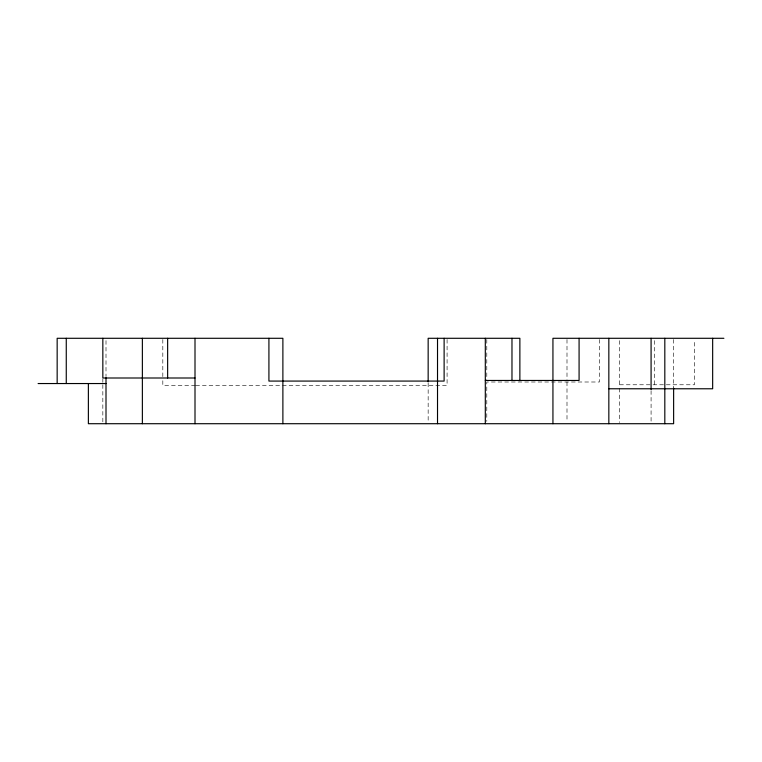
<?xml version="1.0" encoding="UTF-8"?>
<svg xmlns="http://www.w3.org/2000/svg" width="762" height="762" viewBox="0 0 762 762"><rect width="100%" height="100%" fill="white"/><g stroke="black" fill="none" stroke-linecap="round" stroke-linejoin="round"><path stroke-width="0.57" stroke-dasharray="3.81 2.86" d="M619.63 384.772L694.439 384.772L694.439 340.614M195.301 385.391L162.82 385.391L162.82 379.495M195.729 385.391L447.084 385.391L447.084 339.471M673.627 339.481L673.627 388.115M654.606 340.614L654.606 384.772M651.081 390.668L651.081 422.529M619.63 340.614L619.63 387.134M619.63 388.315L619.63 422.529M599.418 339.471L599.418 382L486.794 382L486.794 421.396M566.995 339.471L566.995 379.638M566.995 382L566.995 421.396M486.794 339.471L486.794 379.638M428.158 383.029L428.158 421.386M162.82 339.471L162.82 378.323M106.004 340.614L106.004 376.58M102.841 378.895L102.841 382.381M102.841 384.724L102.841 422.529"/><path stroke-width="1.14" d="M723.9 338.29L552.936 338.29L552.936 423.71M195.005 378L102.841 378L102.841 338.29M485.308 380.457L579.082 380.457L579.082 338.29M38.1 383.543L106.004 383.543M608.838 388.772L712.661 388.772L712.661 338.29M673.627 388.115L673.627 423.71L88.373 423.71L88.373 383.543M664.816 338.29L664.816 423.71M651.081 338.29L651.081 389.487M608.838 338.29L608.838 423.71M519.875 380.819L519.875 338.29L428.158 338.29L428.158 381.857M511.978 338.29L511.978 380.457M485.308 338.29L485.308 423.71M444.122 338.29L444.122 381.076L268.919 381.076L268.919 338.29M437.521 338.29L437.521 423.71M282.883 423.71L282.883 338.29L57.16 338.29L57.16 383.543M195.005 338.29L195.005 423.71M167.64 338.29L167.64 378M142.37 338.29L142.37 423.71M106.004 377.742L106.004 423.71M66.265 338.29L66.265 383.543"/></g></svg>
